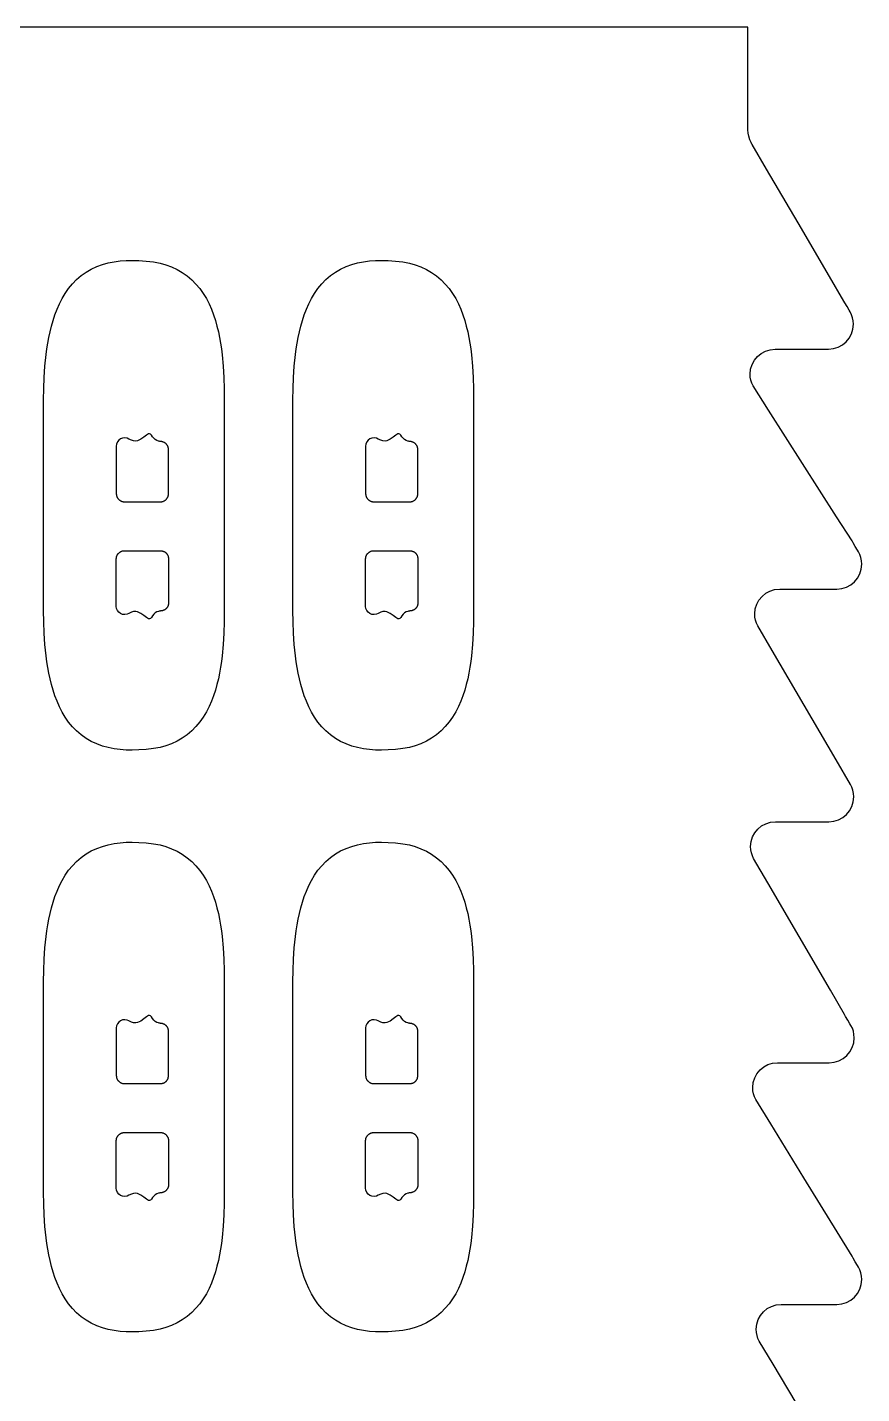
# Model space of a CAD drawing. Header units: millimetres. Extents: x -106 to 105, y 0 to 164.
# Drawn here: x 55.2 to 105.4, y 82.2 to 164.4 of the extents above; entities that cross this region are included whole.
import ezdxf

# ---------------------------------------------------------------- set-up
doc = ezdxf.new("R2010")
doc.units = ezdxf.units.MM
doc.header["$MEASUREMENT"] = 0
for name, color, linetype in [('Product Cutter 1', 2, 'Continuous'), ('Product Cutter 3', 4, 'Continuous'), ('Trim Cutting 1', 3, 'Continuous')]:
    doc.layers.add(name, color=color, linetype=linetype)

msp = doc.modelspace()

# ---------------------------------------------------------------- linework, layer by layer
at = {"layer": 'Product Cutter 1'}
for points in [[(56.223, 137.795), (56.224, 139.845), (56.225, 141.378), (56.226, 141.98), (56.234, 142.653), (56.259, 143.332), (56.305, 144.015), (56.376, 144.702), (56.422, 145.047), (56.477, 145.391), (56.541, 145.736), (56.614, 146.079), (56.699, 146.421), (56.797, 146.761), (56.908, 147.098), (57.035, 147.43), (57.18, 147.757), (57.343, 148.075), (57.526, 148.383), (57.731, 148.677), (57.96, 148.956), (58.211, 149.215), (58.485, 149.451), (58.78, 149.661), (59.093, 149.842), (59.422, 149.995), (59.764, 150.119), (60.115, 150.217), (60.471, 150.288), (60.832, 150.335), (61.196, 150.362), (61.56, 150.369), (61.961, 150.358), (62.404, 150.329), (62.844, 150.278), (63.236, 150.204), (63.586, 150.105), (63.928, 149.98), (64.257, 149.827), (64.57, 149.646), (64.865, 149.437), (65.14, 149.203), (65.394, 148.946), (65.624, 148.67), (65.831, 148.377), (66.016, 148.07), (66.179, 147.752), (66.324, 147.425), (66.45, 147.093), (66.56, 146.756), (66.656, 146.416), (66.738, 146.074), (66.809, 145.73), (66.87, 145.385), (66.92, 145.04), (66.963, 144.695), (67.026, 144.008), (67.066, 143.325), (67.086, 142.646), (67.091, 141.973), (67.091, 141.373), (67.09, 139.844), (67.088, 137.796), (67.087, 135.638), (67.088, 133.479), (67.09, 131.431), (67.091, 129.902), (67.091, 129.302), (67.086, 128.629), (67.066, 127.95), (67.026, 127.267), (66.963, 126.58), (66.92, 126.235), (66.87, 125.89), (66.809, 125.545), (66.738, 125.201), (66.656, 124.859), (66.56, 124.519), (66.45, 124.182), (66.324, 123.85), (66.179, 123.523), (66.016, 123.205), (65.831, 122.898), (65.624, 122.606), (65.394, 122.329), (65.14, 122.072), (64.865, 121.838), (64.57, 121.629), (64.257, 121.448), (63.928, 121.296), (63.586, 121.17), (63.236, 121.071), (62.844, 120.997), (62.404, 120.947), (61.961, 120.917), (61.56, 120.906), (61.196, 120.914), (60.832, 120.94), (60.471, 120.987), (60.115, 121.059), (59.764, 121.156), (59.422, 121.281), (59.093, 121.433), (58.78, 121.615), (58.485, 121.825), (58.211, 122.061), (57.96, 122.319), (57.731, 122.598), (57.526, 122.892), (57.343, 123.2), (57.18, 123.519), (57.035, 123.845), (56.908, 124.177), (56.797, 124.514), (56.699, 124.854), (56.614, 125.196), (56.541, 125.54), (56.477, 125.884), (56.422, 126.228), (56.376, 126.573), (56.305, 127.26), (56.259, 127.943), (56.234, 128.622), (56.226, 129.295), (56.225, 129.898), (56.224, 131.43), (56.223, 133.481), (56.222, 135.638)], [(71.223, 137.795), (71.224, 139.845), (71.225, 141.378), (71.226, 141.98), (71.234, 142.653), (71.259, 143.332), (71.305, 144.015), (71.376, 144.702), (71.422, 145.047), (71.477, 145.391), (71.541, 145.736), (71.614, 146.079), (71.699, 146.421), (71.797, 146.761), (71.908, 147.098), (72.035, 147.43), (72.18, 147.757), (72.343, 148.075), (72.526, 148.383), (72.731, 148.677), (72.96, 148.956), (73.211, 149.215), (73.485, 149.451), (73.78, 149.661), (74.093, 149.842), (74.422, 149.995), (74.764, 150.119), (75.115, 150.217), (75.471, 150.288), (75.832, 150.335), (76.196, 150.362), (76.56, 150.369), (76.961, 150.358), (77.404, 150.329), (77.844, 150.278), (78.236, 150.204), (78.586, 150.105), (78.928, 149.98), (79.257, 149.827), (79.57, 149.646), (79.865, 149.437), (80.14, 149.203), (80.394, 148.946), (80.624, 148.67), (80.831, 148.377), (81.016, 148.07), (81.179, 147.752), (81.324, 147.425), (81.45, 147.093), (81.56, 146.756), (81.656, 146.416), (81.738, 146.074), (81.809, 145.73), (81.87, 145.385), (81.92, 145.04), (81.963, 144.695), (82.026, 144.008), (82.066, 143.325), (82.086, 142.646), (82.091, 141.973), (82.091, 141.373), (82.09, 139.844), (82.088, 137.796), (82.087, 135.638), (82.088, 133.479), (82.09, 131.431), (82.091, 129.902), (82.091, 129.302), (82.086, 128.629), (82.066, 127.95), (82.026, 127.267), (81.963, 126.58), (81.92, 126.235), (81.87, 125.89), (81.809, 125.545), (81.738, 125.201), (81.656, 124.859), (81.56, 124.519), (81.45, 124.182), (81.324, 123.85), (81.179, 123.523), (81.016, 123.205), (80.831, 122.898), (80.624, 122.606), (80.394, 122.329), (80.14, 122.072), (79.865, 121.838), (79.57, 121.629), (79.257, 121.448), (78.928, 121.296), (78.586, 121.17), (78.236, 121.071), (77.844, 120.997), (77.404, 120.947), (76.961, 120.917), (76.56, 120.906), (76.196, 120.914), (75.832, 120.94), (75.471, 120.987), (75.115, 121.059), (74.764, 121.156), (74.422, 121.281), (74.093, 121.433), (73.78, 121.615), (73.485, 121.825), (73.211, 122.061), (72.96, 122.319), (72.731, 122.598), (72.526, 122.892), (72.343, 123.2), (72.18, 123.519), (72.035, 123.845), (71.908, 124.177), (71.797, 124.514), (71.699, 124.854), (71.614, 125.196), (71.541, 125.54), (71.477, 125.884), (71.422, 126.228), (71.376, 126.573), (71.305, 127.26), (71.259, 127.943), (71.234, 128.622), (71.226, 129.295), (71.225, 129.898), (71.224, 131.43), (71.223, 133.481), (71.222, 135.638)], [(56.223, 102.795), (56.224, 104.845), (56.225, 106.378), (56.226, 106.98), (56.234, 107.653), (56.259, 108.332), (56.305, 109.015), (56.376, 109.702), (56.422, 110.047), (56.477, 110.391), (56.541, 110.736), (56.614, 111.079), (56.699, 111.421), (56.797, 111.761), (56.908, 112.098), (57.035, 112.43), (57.18, 112.757), (57.343, 113.075), (57.526, 113.383), (57.731, 113.677), (57.96, 113.956), (58.211, 114.215), (58.485, 114.451), (58.78, 114.661), (59.093, 114.842), (59.422, 114.995), (59.764, 115.119), (60.115, 115.217), (60.471, 115.288), (60.832, 115.335), (61.196, 115.362), (61.56, 115.369), (61.961, 115.358), (62.404, 115.329), (62.844, 115.278), (63.236, 115.204), (63.586, 115.105), (63.928, 114.98), (64.257, 114.827), (64.57, 114.646), (64.865, 114.437), (65.14, 114.203), (65.394, 113.946), (65.624, 113.67), (65.831, 113.377), (66.016, 113.07), (66.179, 112.752), (66.324, 112.425), (66.45, 112.093), (66.56, 111.756), (66.656, 111.416), (66.738, 111.074), (66.809, 110.73), (66.87, 110.385), (66.92, 110.04), (66.963, 109.695), (67.026, 109.008), (67.066, 108.325), (67.086, 107.646), (67.091, 106.973), (67.091, 106.373), (67.09, 104.844), (67.088, 102.796), (67.087, 100.638), (67.088, 98.479), (67.09, 96.431), (67.091, 94.902), (67.091, 94.302), (67.086, 93.629), (67.066, 92.95), (67.026, 92.267), (66.963, 91.58), (66.92, 91.235), (66.87, 90.89), (66.809, 90.545), (66.738, 90.201), (66.656, 89.859), (66.56, 89.519), (66.45, 89.182), (66.324, 88.85), (66.179, 88.523), (66.016, 88.205), (65.831, 87.898), (65.624, 87.606), (65.394, 87.329), (65.14, 87.072), (64.865, 86.838), (64.57, 86.629), (64.257, 86.448), (63.928, 86.296), (63.586, 86.17), (63.236, 86.071), (62.844, 85.997), (62.404, 85.947), (61.961, 85.917), (61.56, 85.906), (61.196, 85.914), (60.832, 85.94), (60.471, 85.987), (60.115, 86.059), (59.764, 86.156), (59.422, 86.281), (59.093, 86.433), (58.78, 86.615), (58.485, 86.825), (58.211, 87.061), (57.96, 87.319), (57.731, 87.598), (57.526, 87.892), (57.343, 88.2), (57.18, 88.519), (57.035, 88.845), (56.908, 89.177), (56.797, 89.514), (56.699, 89.854), (56.614, 90.196), (56.541, 90.54), (56.477, 90.884), (56.422, 91.228), (56.376, 91.573), (56.305, 92.26), (56.259, 92.943), (56.234, 93.622), (56.226, 94.295), (56.225, 94.898), (56.224, 96.43), (56.223, 98.481), (56.222, 100.638)], [(71.223, 102.795), (71.224, 104.845), (71.225, 106.378), (71.226, 106.98), (71.234, 107.653), (71.259, 108.332), (71.305, 109.015), (71.376, 109.702), (71.422, 110.047), (71.477, 110.391), (71.541, 110.736), (71.614, 111.079), (71.699, 111.421), (71.797, 111.761), (71.908, 112.098), (72.035, 112.43), (72.18, 112.757), (72.343, 113.075), (72.526, 113.383), (72.731, 113.677), (72.96, 113.956), (73.211, 114.215), (73.485, 114.451), (73.78, 114.661), (74.093, 114.842), (74.422, 114.995), (74.764, 115.119), (75.115, 115.217), (75.471, 115.288), (75.832, 115.335), (76.196, 115.362), (76.56, 115.369), (76.961, 115.358), (77.404, 115.329), (77.844, 115.278), (78.236, 115.204), (78.586, 115.105), (78.928, 114.98), (79.257, 114.827), (79.57, 114.646), (79.865, 114.437), (80.14, 114.203), (80.394, 113.946), (80.624, 113.67), (80.831, 113.377), (81.016, 113.07), (81.179, 112.752), (81.324, 112.425), (81.45, 112.093), (81.56, 111.756), (81.656, 111.416), (81.738, 111.074), (81.809, 110.73), (81.87, 110.385), (81.92, 110.04), (81.963, 109.695), (82.026, 109.008), (82.066, 108.325), (82.086, 107.646), (82.091, 106.973), (82.091, 106.373), (82.09, 104.844), (82.088, 102.796), (82.087, 100.638), (82.088, 98.479), (82.09, 96.431), (82.091, 94.902), (82.091, 94.302), (82.086, 93.629), (82.066, 92.95), (82.026, 92.267), (81.963, 91.58), (81.92, 91.235), (81.87, 90.89), (81.809, 90.545), (81.738, 90.201), (81.656, 89.859), (81.56, 89.519), (81.45, 89.182), (81.324, 88.85), (81.179, 88.523), (81.016, 88.205), (80.831, 87.898), (80.624, 87.606), (80.394, 87.329), (80.14, 87.072), (79.865, 86.838), (79.57, 86.629), (79.257, 86.448), (78.928, 86.296), (78.586, 86.17), (78.236, 86.071), (77.844, 85.997), (77.404, 85.947), (76.961, 85.917), (76.56, 85.906), (76.196, 85.914), (75.832, 85.94), (75.471, 85.987), (75.115, 86.059), (74.764, 86.156), (74.422, 86.281), (74.093, 86.433), (73.78, 86.615), (73.485, 86.825), (73.211, 87.061), (72.96, 87.319), (72.731, 87.598), (72.526, 87.892), (72.343, 88.2), (72.18, 88.519), (72.035, 88.845), (71.908, 89.177), (71.797, 89.514), (71.699, 89.854), (71.614, 90.196), (71.541, 90.54), (71.477, 90.884), (71.422, 91.228), (71.376, 91.573), (71.305, 92.26), (71.259, 92.943), (71.234, 93.622), (71.226, 94.295), (71.225, 94.898), (71.224, 96.43), (71.223, 98.481), (71.222, 100.638)]]:
    msp.add_lwpolyline(points, close=True, dxfattribs=at)
at = {"layer": 'Product Cutter 3'}
for points in [[(60.6, 136.321), (60.601, 136.307), (60.602, 136.293), (60.603, 136.278), (60.605, 136.264), (60.607, 136.25), (60.61, 136.236), (60.613, 136.222), (60.616, 136.208), (60.62, 136.195), (60.624, 136.181), (60.629, 136.168), (60.638, 136.145), (60.648, 136.123), (60.659, 136.102), (60.671, 136.081), (60.684, 136.061), (60.698, 136.042), (60.713, 136.023), (60.729, 136.005), (60.747, 135.987), (60.765, 135.969), (60.785, 135.953), (60.805, 135.937), (60.826, 135.923), (60.848, 135.91), (60.87, 135.898), (60.893, 135.888), (60.916, 135.878), (60.94, 135.87), (60.964, 135.863), (60.988, 135.857), (61.012, 135.854), (61.037, 135.851), (61.062, 135.849), (61.087, 135.847), (61.425, 135.847), (62.17, 135.846), (62.915, 135.846), (63.253, 135.846), (63.27, 135.847), (63.286, 135.848), (63.303, 135.849), (63.319, 135.851), (63.336, 135.853), (63.352, 135.856), (63.368, 135.859), (63.384, 135.864), (63.399, 135.868), (63.415, 135.873), (63.431, 135.879), (63.446, 135.886), (63.469, 135.896), (63.491, 135.908), (63.513, 135.921), (63.534, 135.935), (63.554, 135.95), (63.573, 135.966), (63.592, 135.983), (63.61, 136.001), (63.626, 136.019), (63.641, 136.038), (63.655, 136.057), (63.668, 136.077), (63.68, 136.098), (63.691, 136.119), (63.701, 136.141), (63.711, 136.163), (63.718, 136.184), (63.724, 136.205), (63.729, 136.226), (63.734, 136.247), (63.737, 136.268), (63.739, 136.29), (63.74, 136.312), (63.741, 136.334), (63.741, 136.748), (63.742, 137.659), (63.743, 138.57), (63.743, 138.984), (63.742, 138.999), (63.742, 139.013), (63.741, 139.028), (63.739, 139.042), (63.738, 139.057), (63.735, 139.071), (63.733, 139.085), (63.729, 139.099), (63.726, 139.113), (63.722, 139.127), (63.717, 139.141), (63.712, 139.154), (63.703, 139.177), (63.693, 139.198), (63.682, 139.22), (63.67, 139.241), (63.657, 139.26), (63.643, 139.28), (63.628, 139.298), (63.612, 139.316), (63.594, 139.335), (63.576, 139.352), (63.556, 139.368), (63.536, 139.383), (63.515, 139.397), (63.493, 139.41), (63.471, 139.422), (63.448, 139.432), (63.425, 139.442), (63.402, 139.45), (63.378, 139.457), (63.354, 139.462), (63.33, 139.466), (63.305, 139.469), (63.281, 139.47), (63.256, 139.472), (63.246, 139.474), (63.22, 139.479), (63.182, 139.487), (63.135, 139.496), (63.029, 139.53), (62.93, 139.588), (62.848, 139.668), (62.787, 139.761), (62.726, 139.858), (62.666, 139.916), (62.605, 139.941), (62.542, 139.936), (62.407, 139.864), (62.256, 139.742), (62.082, 139.613), (61.879, 139.521), (61.765, 139.502), (61.642, 139.508), (61.508, 139.545), (61.363, 139.618), (61.245, 139.672), (61.112, 139.693), (60.978, 139.678), (60.857, 139.63), (60.753, 139.552), (60.67, 139.446), (60.618, 139.322), (60.601, 139.193), (60.6, 138.235), (60.6, 137.309), (60.6, 136.612), (60.6, 136.336)], [(75.6, 136.321), (75.601, 136.307), (75.602, 136.293), (75.603, 136.278), (75.605, 136.264), (75.607, 136.25), (75.61, 136.236), (75.613, 136.222), (75.616, 136.208), (75.62, 136.195), (75.624, 136.181), (75.629, 136.168), (75.638, 136.145), (75.648, 136.123), (75.659, 136.102), (75.671, 136.081), (75.684, 136.061), (75.698, 136.042), (75.713, 136.023), (75.729, 136.005), (75.747, 135.987), (75.765, 135.969), (75.785, 135.953), (75.805, 135.937), (75.826, 135.923), (75.848, 135.91), (75.87, 135.898), (75.893, 135.888), (75.916, 135.878), (75.94, 135.87), (75.964, 135.863), (75.988, 135.857), (76.012, 135.854), (76.037, 135.851), (76.062, 135.849), (76.087, 135.847), (76.425, 135.847), (77.17, 135.846), (77.915, 135.846), (78.253, 135.846), (78.27, 135.847), (78.286, 135.848), (78.303, 135.849), (78.319, 135.851), (78.336, 135.853), (78.352, 135.856), (78.368, 135.859), (78.384, 135.864), (78.399, 135.868), (78.415, 135.873), (78.431, 135.879), (78.446, 135.886), (78.469, 135.896), (78.491, 135.908), (78.513, 135.921), (78.534, 135.935), (78.554, 135.95), (78.573, 135.966), (78.592, 135.983), (78.61, 136.001), (78.626, 136.019), (78.641, 136.038), (78.655, 136.057), (78.668, 136.077), (78.68, 136.098), (78.691, 136.119), (78.701, 136.141), (78.711, 136.163), (78.718, 136.184), (78.724, 136.205), (78.729, 136.226), (78.734, 136.247), (78.737, 136.268), (78.739, 136.29), (78.74, 136.312), (78.741, 136.334), (78.741, 136.748), (78.742, 137.659), (78.743, 138.57), (78.743, 138.984), (78.742, 138.999), (78.742, 139.013), (78.741, 139.028), (78.739, 139.042), (78.738, 139.057), (78.735, 139.071), (78.733, 139.085), (78.729, 139.099), (78.726, 139.113), (78.722, 139.127), (78.717, 139.141), (78.712, 139.154), (78.703, 139.177), (78.693, 139.198), (78.682, 139.22), (78.67, 139.241), (78.657, 139.26), (78.643, 139.28), (78.628, 139.298), (78.612, 139.316), (78.594, 139.335), (78.576, 139.352), (78.556, 139.368), (78.536, 139.383), (78.515, 139.397), (78.493, 139.41), (78.471, 139.422), (78.448, 139.432), (78.425, 139.442), (78.402, 139.45), (78.378, 139.457), (78.354, 139.462), (78.33, 139.466), (78.305, 139.469), (78.281, 139.47), (78.256, 139.472), (78.246, 139.474), (78.22, 139.479), (78.182, 139.487), (78.135, 139.496), (78.029, 139.53), (77.93, 139.588), (77.848, 139.668), (77.787, 139.761), (77.726, 139.858), (77.666, 139.916), (77.605, 139.941), (77.542, 139.936), (77.407, 139.864), (77.256, 139.742), (77.082, 139.613), (76.879, 139.521), (76.765, 139.502), (76.642, 139.508), (76.508, 139.545), (76.363, 139.618), (76.245, 139.672), (76.112, 139.693), (75.978, 139.678), (75.857, 139.63), (75.753, 139.552), (75.67, 139.446), (75.618, 139.322), (75.601, 139.193), (75.6, 138.235), (75.6, 137.309), (75.6, 136.612), (75.6, 136.336)], [(60.6, 132.429), (60.601, 132.443), (60.602, 132.457), (60.603, 132.471), (60.605, 132.486), (60.607, 132.5), (60.61, 132.514), (60.613, 132.528), (60.616, 132.541), (60.62, 132.555), (60.624, 132.569), (60.629, 132.582), (60.638, 132.604), (60.648, 132.626), (60.659, 132.648), (60.671, 132.668), (60.684, 132.689), (60.698, 132.708), (60.713, 132.727), (60.729, 132.745), (60.747, 132.763), (60.765, 132.78), (60.785, 132.797), (60.805, 132.812), (60.826, 132.826), (60.848, 132.839), (60.87, 132.851), (60.893, 132.862), (60.916, 132.872), (60.94, 132.88), (60.964, 132.887), (60.988, 132.892), (61.012, 132.896), (61.037, 132.899), (61.062, 132.901), (61.087, 132.903), (61.425, 132.903), (62.17, 132.903), (62.915, 132.904), (63.253, 132.904), (63.27, 132.903), (63.286, 132.902), (63.303, 132.901), (63.319, 132.899), (63.336, 132.897), (63.352, 132.894), (63.368, 132.89), (63.384, 132.886), (63.399, 132.882), (63.415, 132.876), (63.431, 132.87), (63.446, 132.864), (63.469, 132.854), (63.491, 132.842), (63.513, 132.829), (63.534, 132.815), (63.554, 132.8), (63.573, 132.784), (63.592, 132.767), (63.61, 132.749), (63.626, 132.731), (63.641, 132.712), (63.655, 132.693), (63.668, 132.672), (63.68, 132.652), (63.691, 132.631), (63.701, 132.609), (63.711, 132.586), (63.718, 132.566), (63.724, 132.545), (63.729, 132.524), (63.734, 132.503), (63.737, 132.482), (63.739, 132.46), (63.74, 132.438), (63.741, 132.416), (63.741, 132.002), (63.742, 131.091), (63.743, 130.18), (63.743, 129.766), (63.742, 129.751), (63.742, 129.737), (63.741, 129.722), (63.739, 129.708), (63.738, 129.693), (63.735, 129.679), (63.733, 129.665), (63.729, 129.65), (63.726, 129.637), (63.722, 129.623), (63.717, 129.609), (63.712, 129.595), (63.703, 129.573), (63.693, 129.552), (63.682, 129.53), (63.67, 129.509), (63.657, 129.489), (63.643, 129.47), (63.628, 129.451), (63.612, 129.433), (63.594, 129.415), (63.576, 129.398), (63.556, 129.382), (63.536, 129.367), (63.515, 129.353), (63.493, 129.34), (63.471, 129.328), (63.448, 129.318), (63.425, 129.308), (63.402, 129.3), (63.378, 129.293), (63.354, 129.287), (63.33, 129.284), (63.305, 129.281), (63.281, 129.279), (63.256, 129.278), (63.246, 129.276), (63.22, 129.271), (63.182, 129.263), (63.135, 129.254), (63.029, 129.22), (62.93, 129.161), (62.848, 129.082), (62.787, 128.989), (62.726, 128.892), (62.666, 128.833), (62.605, 128.809), (62.542, 128.813), (62.407, 128.886), (62.256, 129.008), (62.082, 129.137), (61.879, 129.229), (61.765, 129.248), (61.642, 129.242), (61.508, 129.205), (61.363, 129.131), (61.245, 129.078), (61.112, 129.057), (60.978, 129.072), (60.857, 129.12), (60.753, 129.198), (60.67, 129.304), (60.618, 129.428), (60.601, 129.557), (60.6, 130.515), (60.6, 131.44), (60.6, 132.138), (60.6, 132.414)], [(75.6, 132.429), (75.601, 132.443), (75.602, 132.457), (75.603, 132.471), (75.605, 132.486), (75.607, 132.5), (75.61, 132.514), (75.613, 132.528), (75.616, 132.541), (75.62, 132.555), (75.624, 132.569), (75.629, 132.582), (75.638, 132.604), (75.648, 132.626), (75.659, 132.648), (75.671, 132.668), (75.684, 132.689), (75.698, 132.708), (75.713, 132.727), (75.729, 132.745), (75.747, 132.763), (75.765, 132.78), (75.785, 132.797), (75.805, 132.812), (75.826, 132.826), (75.848, 132.839), (75.87, 132.851), (75.893, 132.862), (75.916, 132.872), (75.94, 132.88), (75.964, 132.887), (75.988, 132.892), (76.012, 132.896), (76.037, 132.899), (76.062, 132.901), (76.087, 132.903), (76.425, 132.903), (77.17, 132.903), (77.915, 132.904), (78.253, 132.904), (78.27, 132.903), (78.286, 132.902), (78.303, 132.901), (78.319, 132.899), (78.336, 132.897), (78.352, 132.894), (78.368, 132.89), (78.384, 132.886), (78.399, 132.882), (78.415, 132.876), (78.431, 132.87), (78.446, 132.864), (78.469, 132.854), (78.491, 132.842), (78.513, 132.829), (78.534, 132.815), (78.554, 132.8), (78.573, 132.784), (78.592, 132.767), (78.61, 132.749), (78.626, 132.731), (78.641, 132.712), (78.655, 132.693), (78.668, 132.672), (78.68, 132.652), (78.691, 132.631), (78.701, 132.609), (78.711, 132.586), (78.718, 132.566), (78.724, 132.545), (78.729, 132.524), (78.734, 132.503), (78.737, 132.482), (78.739, 132.46), (78.74, 132.438), (78.741, 132.416), (78.741, 132.002), (78.742, 131.091), (78.743, 130.18), (78.743, 129.766), (78.742, 129.751), (78.742, 129.737), (78.741, 129.722), (78.739, 129.708), (78.738, 129.693), (78.735, 129.679), (78.733, 129.665), (78.729, 129.65), (78.726, 129.637), (78.722, 129.623), (78.717, 129.609), (78.712, 129.595), (78.703, 129.573), (78.693, 129.552), (78.682, 129.53), (78.67, 129.509), (78.657, 129.489), (78.643, 129.47), (78.628, 129.451), (78.612, 129.433), (78.594, 129.415), (78.576, 129.398), (78.556, 129.382), (78.536, 129.367), (78.515, 129.353), (78.493, 129.34), (78.471, 129.328), (78.448, 129.318), (78.425, 129.308), (78.402, 129.3), (78.378, 129.293), (78.354, 129.287), (78.33, 129.284), (78.305, 129.281), (78.281, 129.279), (78.256, 129.278), (78.246, 129.276), (78.22, 129.271), (78.182, 129.263), (78.135, 129.254), (78.029, 129.22), (77.93, 129.161), (77.848, 129.082), (77.787, 128.989), (77.726, 128.892), (77.666, 128.833), (77.605, 128.809), (77.542, 128.813), (77.407, 128.886), (77.256, 129.008), (77.082, 129.137), (76.879, 129.229), (76.765, 129.248), (76.642, 129.242), (76.508, 129.205), (76.363, 129.131), (76.245, 129.078), (76.112, 129.057), (75.978, 129.072), (75.857, 129.12), (75.753, 129.198), (75.67, 129.304), (75.618, 129.428), (75.601, 129.557), (75.6, 130.515), (75.6, 131.44), (75.6, 132.138), (75.6, 132.414)], [(60.6, 101.321), (60.601, 101.307), (60.602, 101.293), (60.603, 101.278), (60.605, 101.264), (60.607, 101.25), (60.61, 101.236), (60.613, 101.222), (60.616, 101.208), (60.62, 101.195), (60.624, 101.181), (60.629, 101.168), (60.638, 101.145), (60.648, 101.123), (60.659, 101.102), (60.671, 101.081), (60.684, 101.061), (60.698, 101.042), (60.713, 101.023), (60.729, 101.005), (60.747, 100.987), (60.765, 100.969), (60.785, 100.953), (60.805, 100.937), (60.826, 100.923), (60.848, 100.91), (60.87, 100.898), (60.893, 100.888), (60.916, 100.878), (60.94, 100.87), (60.964, 100.863), (60.988, 100.857), (61.012, 100.854), (61.037, 100.851), (61.062, 100.849), (61.087, 100.847), (61.425, 100.847), (62.17, 100.846), (62.915, 100.846), (63.253, 100.846), (63.27, 100.847), (63.286, 100.848), (63.303, 100.849), (63.319, 100.851), (63.336, 100.853), (63.352, 100.856), (63.368, 100.859), (63.384, 100.864), (63.399, 100.868), (63.415, 100.873), (63.431, 100.879), (63.446, 100.886), (63.469, 100.896), (63.491, 100.908), (63.513, 100.921), (63.534, 100.935), (63.554, 100.95), (63.573, 100.966), (63.592, 100.983), (63.61, 101.001), (63.626, 101.019), (63.641, 101.038), (63.655, 101.057), (63.668, 101.077), (63.68, 101.098), (63.691, 101.119), (63.701, 101.141), (63.711, 101.163), (63.718, 101.184), (63.724, 101.205), (63.729, 101.226), (63.734, 101.247), (63.737, 101.268), (63.739, 101.29), (63.74, 101.312), (63.741, 101.334), (63.741, 101.748), (63.742, 102.659), (63.743, 103.57), (63.743, 103.984), (63.742, 103.999), (63.742, 104.013), (63.741, 104.028), (63.739, 104.042), (63.738, 104.057), (63.735, 104.071), (63.733, 104.085), (63.729, 104.099), (63.726, 104.113), (63.722, 104.127), (63.717, 104.141), (63.712, 104.154), (63.703, 104.177), (63.693, 104.198), (63.682, 104.22), (63.67, 104.241), (63.657, 104.26), (63.643, 104.28), (63.628, 104.298), (63.612, 104.316), (63.594, 104.335), (63.576, 104.352), (63.556, 104.368), (63.536, 104.383), (63.515, 104.397), (63.493, 104.41), (63.471, 104.422), (63.448, 104.432), (63.425, 104.442), (63.402, 104.45), (63.378, 104.457), (63.354, 104.462), (63.33, 104.466), (63.305, 104.469), (63.281, 104.47), (63.256, 104.472), (63.246, 104.474), (63.22, 104.479), (63.182, 104.487), (63.135, 104.496), (63.029, 104.53), (62.93, 104.588), (62.848, 104.668), (62.787, 104.761), (62.726, 104.858), (62.666, 104.916), (62.605, 104.941), (62.542, 104.936), (62.407, 104.864), (62.256, 104.742), (62.082, 104.613), (61.879, 104.521), (61.765, 104.502), (61.642, 104.508), (61.508, 104.545), (61.363, 104.618), (61.245, 104.672), (61.112, 104.693), (60.978, 104.678), (60.857, 104.63), (60.753, 104.552), (60.67, 104.446), (60.618, 104.322), (60.601, 104.193), (60.6, 103.235), (60.6, 102.309), (60.6, 101.612), (60.6, 101.336)], [(75.6, 101.321), (75.601, 101.307), (75.602, 101.293), (75.603, 101.278), (75.605, 101.264), (75.607, 101.25), (75.61, 101.236), (75.613, 101.222), (75.616, 101.208), (75.62, 101.195), (75.624, 101.181), (75.629, 101.168), (75.638, 101.145), (75.648, 101.123), (75.659, 101.102), (75.671, 101.081), (75.684, 101.061), (75.698, 101.042), (75.713, 101.023), (75.729, 101.005), (75.747, 100.987), (75.765, 100.969), (75.785, 100.953), (75.805, 100.937), (75.826, 100.923), (75.848, 100.91), (75.87, 100.898), (75.893, 100.888), (75.916, 100.878), (75.94, 100.87), (75.964, 100.863), (75.988, 100.857), (76.012, 100.854), (76.037, 100.851), (76.062, 100.849), (76.087, 100.847), (76.425, 100.847), (77.17, 100.846), (77.915, 100.846), (78.253, 100.846), (78.27, 100.847), (78.286, 100.848), (78.303, 100.849), (78.319, 100.851), (78.336, 100.853), (78.352, 100.856), (78.368, 100.859), (78.384, 100.864), (78.399, 100.868), (78.415, 100.873), (78.431, 100.879), (78.446, 100.886), (78.469, 100.896), (78.491, 100.908), (78.513, 100.921), (78.534, 100.935), (78.554, 100.95), (78.573, 100.966), (78.592, 100.983), (78.61, 101.001), (78.626, 101.019), (78.641, 101.038), (78.655, 101.057), (78.668, 101.077), (78.68, 101.098), (78.691, 101.119), (78.701, 101.141), (78.711, 101.163), (78.718, 101.184), (78.724, 101.205), (78.729, 101.226), (78.734, 101.247), (78.737, 101.268), (78.739, 101.29), (78.74, 101.312), (78.741, 101.334), (78.741, 101.748), (78.742, 102.659), (78.743, 103.57), (78.743, 103.984), (78.742, 103.999), (78.742, 104.013), (78.741, 104.028), (78.739, 104.042), (78.738, 104.057), (78.735, 104.071), (78.733, 104.085), (78.729, 104.099), (78.726, 104.113), (78.722, 104.127), (78.717, 104.141), (78.712, 104.154), (78.703, 104.177), (78.693, 104.198), (78.682, 104.22), (78.67, 104.241), (78.657, 104.26), (78.643, 104.28), (78.628, 104.298), (78.612, 104.316), (78.594, 104.335), (78.576, 104.352), (78.556, 104.368), (78.536, 104.383), (78.515, 104.397), (78.493, 104.41), (78.471, 104.422), (78.448, 104.432), (78.425, 104.442), (78.402, 104.45), (78.378, 104.457), (78.354, 104.462), (78.33, 104.466), (78.305, 104.469), (78.281, 104.47), (78.256, 104.472), (78.246, 104.474), (78.22, 104.479), (78.182, 104.487), (78.135, 104.496), (78.029, 104.53), (77.93, 104.588), (77.848, 104.668), (77.787, 104.761), (77.726, 104.858), (77.666, 104.916), (77.605, 104.941), (77.542, 104.936), (77.407, 104.864), (77.256, 104.742), (77.082, 104.613), (76.879, 104.521), (76.765, 104.502), (76.642, 104.508), (76.508, 104.545), (76.363, 104.618), (76.245, 104.672), (76.112, 104.693), (75.978, 104.678), (75.857, 104.63), (75.753, 104.552), (75.67, 104.446), (75.618, 104.322), (75.601, 104.193), (75.6, 103.235), (75.6, 102.309), (75.6, 101.612), (75.6, 101.336)], [(60.6, 97.429), (60.601, 97.443), (60.602, 97.457), (60.603, 97.471), (60.605, 97.486), (60.607, 97.5), (60.61, 97.514), (60.613, 97.528), (60.616, 97.541), (60.62, 97.555), (60.624, 97.569), (60.629, 97.582), (60.638, 97.604), (60.648, 97.626), (60.659, 97.648), (60.671, 97.668), (60.684, 97.689), (60.698, 97.708), (60.713, 97.727), (60.729, 97.745), (60.747, 97.763), (60.765, 97.78), (60.785, 97.797), (60.805, 97.812), (60.826, 97.826), (60.848, 97.839), (60.87, 97.851), (60.893, 97.862), (60.916, 97.872), (60.94, 97.88), (60.964, 97.887), (60.988, 97.892), (61.012, 97.896), (61.037, 97.899), (61.062, 97.901), (61.087, 97.903), (61.425, 97.903), (62.17, 97.903), (62.915, 97.904), (63.253, 97.904), (63.27, 97.903), (63.286, 97.902), (63.303, 97.901), (63.319, 97.899), (63.336, 97.897), (63.352, 97.894), (63.368, 97.89), (63.384, 97.886), (63.399, 97.882), (63.415, 97.876), (63.431, 97.87), (63.446, 97.864), (63.469, 97.854), (63.491, 97.842), (63.513, 97.829), (63.534, 97.815), (63.554, 97.8), (63.573, 97.784), (63.592, 97.767), (63.61, 97.749), (63.626, 97.731), (63.641, 97.712), (63.655, 97.693), (63.668, 97.672), (63.68, 97.652), (63.691, 97.631), (63.701, 97.609), (63.711, 97.586), (63.718, 97.566), (63.724, 97.545), (63.729, 97.524), (63.734, 97.503), (63.737, 97.482), (63.739, 97.46), (63.74, 97.438), (63.741, 97.416), (63.741, 97.002), (63.742, 96.091), (63.743, 95.18), (63.743, 94.766), (63.742, 94.751), (63.742, 94.737), (63.741, 94.722), (63.739, 94.708), (63.738, 94.693), (63.735, 94.679), (63.733, 94.665), (63.729, 94.65), (63.726, 94.637), (63.722, 94.623), (63.717, 94.609), (63.712, 94.595), (63.703, 94.573), (63.693, 94.552), (63.682, 94.53), (63.67, 94.509), (63.657, 94.489), (63.643, 94.47), (63.628, 94.451), (63.612, 94.433), (63.594, 94.415), (63.576, 94.398), (63.556, 94.382), (63.536, 94.367), (63.515, 94.353), (63.493, 94.34), (63.471, 94.328), (63.448, 94.318), (63.425, 94.308), (63.402, 94.3), (63.378, 94.293), (63.354, 94.287), (63.33, 94.284), (63.305, 94.281), (63.281, 94.279), (63.256, 94.278), (63.246, 94.276), (63.22, 94.271), (63.182, 94.263), (63.135, 94.254), (63.029, 94.22), (62.93, 94.161), (62.848, 94.082), (62.787, 93.989), (62.726, 93.892), (62.666, 93.833), (62.605, 93.809), (62.542, 93.813), (62.407, 93.886), (62.256, 94.008), (62.082, 94.137), (61.879, 94.229), (61.765, 94.248), (61.642, 94.242), (61.508, 94.205), (61.363, 94.131), (61.245, 94.078), (61.112, 94.057), (60.978, 94.072), (60.857, 94.12), (60.753, 94.198), (60.67, 94.304), (60.618, 94.428), (60.601, 94.557), (60.6, 95.515), (60.6, 96.44), (60.6, 97.138), (60.6, 97.414)], [(75.6, 97.429), (75.601, 97.443), (75.602, 97.457), (75.603, 97.471), (75.605, 97.486), (75.607, 97.5), (75.61, 97.514), (75.613, 97.528), (75.616, 97.541), (75.62, 97.555), (75.624, 97.569), (75.629, 97.582), (75.638, 97.604), (75.648, 97.626), (75.659, 97.648), (75.671, 97.668), (75.684, 97.689), (75.698, 97.708), (75.713, 97.727), (75.729, 97.745), (75.747, 97.763), (75.765, 97.78), (75.785, 97.797), (75.805, 97.812), (75.826, 97.826), (75.848, 97.839), (75.87, 97.851), (75.893, 97.862), (75.916, 97.872), (75.94, 97.88), (75.964, 97.887), (75.988, 97.892), (76.012, 97.896), (76.037, 97.899), (76.062, 97.901), (76.087, 97.903), (76.425, 97.903), (77.17, 97.903), (77.915, 97.904), (78.253, 97.904), (78.27, 97.903), (78.286, 97.902), (78.303, 97.901), (78.319, 97.899), (78.336, 97.897), (78.352, 97.894), (78.368, 97.89), (78.384, 97.886), (78.399, 97.882), (78.415, 97.876), (78.431, 97.87), (78.446, 97.864), (78.469, 97.854), (78.491, 97.842), (78.513, 97.829), (78.534, 97.815), (78.554, 97.8), (78.573, 97.784), (78.592, 97.767), (78.61, 97.749), (78.626, 97.731), (78.641, 97.712), (78.655, 97.693), (78.668, 97.672), (78.68, 97.652), (78.691, 97.631), (78.701, 97.609), (78.711, 97.586), (78.718, 97.566), (78.724, 97.545), (78.729, 97.524), (78.734, 97.503), (78.737, 97.482), (78.739, 97.46), (78.74, 97.438), (78.741, 97.416), (78.741, 97.002), (78.742, 96.091), (78.743, 95.18), (78.743, 94.766), (78.742, 94.751), (78.742, 94.737), (78.741, 94.722), (78.739, 94.708), (78.738, 94.693), (78.735, 94.679), (78.733, 94.665), (78.729, 94.65), (78.726, 94.637), (78.722, 94.623), (78.717, 94.609), (78.712, 94.595), (78.703, 94.573), (78.693, 94.552), (78.682, 94.53), (78.67, 94.509), (78.657, 94.489), (78.643, 94.47), (78.628, 94.451), (78.612, 94.433), (78.594, 94.415), (78.576, 94.398), (78.556, 94.382), (78.536, 94.367), (78.515, 94.353), (78.493, 94.34), (78.471, 94.328), (78.448, 94.318), (78.425, 94.308), (78.402, 94.3), (78.378, 94.293), (78.354, 94.287), (78.33, 94.284), (78.305, 94.281), (78.281, 94.279), (78.256, 94.278), (78.246, 94.276), (78.22, 94.271), (78.182, 94.263), (78.135, 94.254), (78.029, 94.22), (77.93, 94.161), (77.848, 94.082), (77.787, 93.989), (77.726, 93.892), (77.666, 93.833), (77.605, 93.809), (77.542, 93.813), (77.407, 93.886), (77.256, 94.008), (77.082, 94.137), (76.879, 94.229), (76.765, 94.248), (76.642, 94.242), (76.508, 94.205), (76.363, 94.131), (76.245, 94.078), (76.112, 94.057), (75.978, 94.072), (75.857, 94.12), (75.753, 94.198), (75.67, 94.304), (75.618, 94.428), (75.601, 94.557), (75.6, 95.515), (75.6, 96.44), (75.6, 97.138), (75.6, 97.414)]]:
    msp.add_lwpolyline(points, close=True, dxfattribs=at)
at = {"layer": 'Trim Cutting 1'}
msp.add_lwpolyline([(101.933, 80.906), (100.108, 83.964), (99.279, 85.355), (99.203, 85.519), (99.147, 85.693), (99.113, 85.876), (99.101, 86.066), (99.131, 86.369), (99.219, 86.65), (99.357, 86.905), (99.54, 87.127), (99.762, 87.31), (100.016, 87.448), (100.298, 87.536), (100.6, 87.566), (101.122, 87.566), (102.27, 87.566), (103.419, 87.566), (103.941, 87.566), (104.243, 87.597), (104.525, 87.684), (104.78, 87.823), (105.002, 88.006), (105.185, 88.228), (105.324, 88.483), (105.411, 88.764), (105.441, 89.066), (105.428, 89.265), (105.39, 89.456), (105.329, 89.637), (105.246, 89.807), (105.186, 89.909), (105.054, 90.132), (104.923, 90.356), (104.863, 90.457), (103.957, 91.932), (101.964, 95.175), (99.971, 98.419), (99.065, 99.893), (98.989, 100.057), (98.933, 100.232), (98.898, 100.415), (98.886, 100.605), (98.917, 100.907), (99.004, 101.189), (99.142, 101.444), (99.325, 101.666), (99.547, 101.849), (99.802, 101.987), (100.083, 102.075), (100.385, 102.105), (100.871, 102.105), (101.939, 102.105), (103.006, 102.105), (103.492, 102.105), (103.794, 102.136), (104.076, 102.223), (104.331, 102.361), (104.553, 102.544), (104.736, 102.766), (104.875, 103.021), (104.962, 103.302), (104.993, 103.605), (104.979, 103.803), (104.941, 103.994), (104.88, 104.176), (104.797, 104.346), (104.737, 104.447), (104.605, 104.671), (104.474, 104.894), (104.414, 104.996), (103.559, 106.463), (101.677, 109.692), (99.795, 112.921), (98.94, 114.389), (98.864, 114.553), (98.808, 114.727), (98.773, 114.91), (98.761, 115.101), (98.792, 115.403), (98.879, 115.684), (99.017, 115.939), (99.2, 116.161), (99.422, 116.344), (99.677, 116.483), (99.958, 116.57), (100.26, 116.601), (100.761, 116.601), (101.863, 116.601), (102.965, 116.601), (103.466, 116.601), (103.769, 116.631), (104.051, 116.718), (104.305, 116.857), (104.528, 117.04), (104.711, 117.262), (104.849, 117.517), (104.937, 117.798), (104.967, 118.101), (104.954, 118.299), (104.916, 118.49), (104.855, 118.671), (104.771, 118.841), (103.899, 120.333), (101.979, 123.614), (100.059, 126.895), (99.187, 128.386), (99.111, 128.55), (99.055, 128.725), (99.02, 128.908), (99.008, 129.098), (99.039, 129.4), (99.126, 129.682), (99.264, 129.937), (99.447, 130.159), (99.669, 130.342), (99.924, 130.48), (100.206, 130.567), (100.508, 130.598), (101.044, 130.598), (102.224, 130.598), (103.404, 130.598), (103.941, 130.598), (104.243, 130.628), (104.525, 130.716), (104.78, 130.854), (105.002, 131.037), (105.185, 131.259), (105.324, 131.514), (105.411, 131.796), (105.441, 132.098), (105.428, 132.297), (105.39, 132.487), (105.329, 132.669), (105.246, 132.839), (105.186, 132.94), (105.054, 133.164), (104.923, 133.387), (104.863, 133.489), (103.932, 134.946), (101.886, 138.153), (99.839, 141.359), (98.909, 142.816), (98.833, 142.981), (98.777, 143.155), (98.743, 143.338), (98.731, 143.527), (98.761, 143.83), (98.849, 144.112), (98.987, 144.366), (99.17, 144.589), (99.392, 144.772), (99.646, 144.91), (99.928, 144.998), (100.23, 145.028), (100.733, 145.028), (101.839, 145.028), (102.945, 145.028), (103.448, 145.028), (103.75, 145.059), (104.032, 145.146), (104.287, 145.284), (104.509, 145.467), (104.692, 145.689), (104.831, 145.944), (104.918, 146.226), (104.948, 146.528), (104.935, 146.727), (104.897, 146.918), (104.836, 147.099), (104.753, 147.269), (104.693, 147.37), (104.561, 147.594), (104.43, 147.818), (104.37, 147.919), (103.509, 149.391), (101.615, 152.628), (99.722, 155.865), (98.861, 157.337), (98.841, 157.368), (98.79, 157.463), (98.721, 157.62), (98.649, 157.838), (98.613, 158.023), (98.594, 158.219), (98.587, 158.375), (98.586, 158.438), (98.586, 159.368), (98.586, 161.414), (98.586, 163.459), (98.586, 164.389), (75.924, 164.389), (53.262, 164.389)], dxfattribs=at)

doc.saveas('drawing.dxf')
